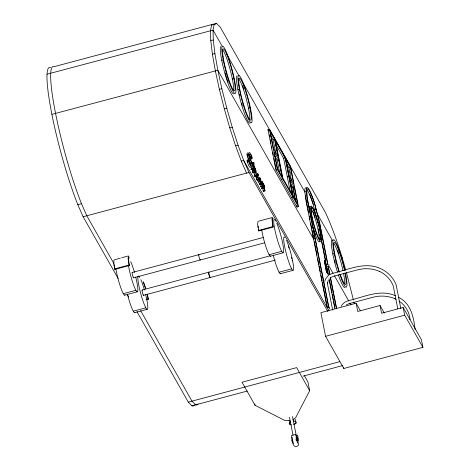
<?xml version="1.0" encoding="UTF-8"?>
<svg xmlns="http://www.w3.org/2000/svg" width="470" height="470" viewBox="0 0 470 470"><rect width="100%" height="100%" fill="white"/><g stroke="black" fill="none" stroke-linecap="round" stroke-linejoin="round"><path stroke-width="0.7" d="M324.688 261.608L324.84 261.872L324.694 261.543M325.54 263.059L325.387 262.783L325.563 263.094M325.457 262.789L325.493 263.077M326.438 270.056L326.544 270.379M327.067 271.308L327.238 271.625M327.132 271.396L327.155 271.631M261.749 186.167L261.99 188.711L263.517 188.294L264.128 185.221L264.246 188.752L264.916 190.849L263.447 191.243L262.73 188.588M248.195 160.922L249.664 160.529L249.053 159.295L248.507 159.706A2.468 0.323 75 0 0 248.765 161.48L250.216 165.275A20.151 2.638 75 0 0 251.274 166.762L251.832 167.062L252.208 166.721L252.331 163.002L253.8 162.614L253.63 164.941L252.29 162.937L253.612 165.381L252.772 168.865C251.479 167.796 250.498 170.493 251.703 169.323M252.484 168.724L252.901 169.382L253.577 167.655C253.824 168.795 253.471 172.613 254.993 172.437C256.397 167.608 255.104 174.535 256.45 175.927C258.024 175.392 257.713 181.255 259.217 179.035L259.793 181.649L260.104 182.101L260.404 181.291L261.103 184.134M262.078 188.353L261.99 188.711M257.301 176.068L255.198 176.579L254.664 174.875M254.252 173.142L254.981 176.321L256.45 175.927L256.097 171.468L255.28 168.566L255.022 171.409L254.423 172.073C253.242 171.456 252.378 173.407 253.524 172.831M291.829 440.314L292.181 441.683M261.097 186.502L261.062 186.866L260.697 184.305M263.447 191.243L263.106 190.15M264.916 190.849C264.199 189.939 265.168 182.877 263.617 185.55L262.947 182.953L262.577 183.899L262.184 181.267L261.332 183.905C259.998 182.889 258.964 185.656 260.327 184.199M252.114 166.65L251.491 168.971L251.045 169.1M326.462 266.179C326.644 267.971 325.616 263.776 326.356 265.767M257.924 179.305L256.949 179.564L257.043 179.969L258.518 179.546L259.422 177.378C261.255 177.302 261.861 187.542 259.334 183.523M345.773 270.144C340.245 250.551 334.023 231.076 325.457 212.575L220.271 27.207L216.623 23.5L211.635 24.928L210.501 30.544L210.76 40.473L212.393 54.126L215.319 70.712L219.349 89.259L224.266 108.682L229.765 127.852L235.541 145.647L241.245 161.028L246.544 173.101L249.077 172.66L327.872 311.528M216.623 23.5L214.161 24.487L213.028 30.109L213.286 40.038L214.925 53.692L217.845 70.277L221.881 88.818L226.793 108.247L232.292 127.411L238.067 145.207L243.771 160.587L249.077 172.66M296.041 436.783L296.611 440.425L297.839 443.163M293.779 420.914L293.868 420.139M324.758 281.283L325.639 278.91L328.054 275.825M328.295 280.408L327.502 283.075L327.525 282.758L327.625 284.544L332.678 310.071M247.361 154.178L247.39 155.829M304.425 375.759L307.95 381.993L309.665 390.699L295.601 417.789L292.933 419.687M341.173 306.287C342.618 303.555 345.244 301.523 348.211 300.706C363.298 297.398 379.924 288.745 395.382 295.712M250.739 167.114L250.363 167.449L249.805 167.155A20.151 2.638 75 0 1 248.748 165.669L247.296 161.874A2.468 0.323 75 0 1 247.038 160.094L247.584 159.688M257.566 179.893L257.043 179.969M258.782 182.319L258.324 182.037L257.836 180.051M128.551 255.909L128.087 258.647L129.244 265.532L114.85 269.38L113.799 263.811L113.91 260.028L120.326 258.106M258.054 221.311L257.595 224.049L258.753 230.94L273.146 227.092L272.271 219.995L272.494 218.697L273.399 218.72M309.859 206.265L309.354 206.818L309.201 208.539A18.395 2.409 75 0 0 309.266 209.808M253.389 167.579L254.852 167.185L254.076 165.722L253.8 162.614M257.954 177.772L258.529 177.948M330.856 277.517L333.571 276.254L357.4 269.886C364.673 267.976 372.593 268.323 379.496 271.396L379.22 271.261C385.559 274.139 390.77 279.438 393.261 285.971L397.767 308.72M346.39 304.895L349.11 303.632L372.939 297.269C380.212 295.354 388.126 295.706 395.035 298.779L394.759 298.644L396.016 299.308M290.771 421.831L289.567 422.606L289.209 423.429L289.491 424.316L291.283 424.898M330.24 274.298L332.678 273.329C347.935 269.886 364.873 261.238 380.459 268.564C387.55 271.725 393.39 277.611 396.145 284.902L400.839 308.626M255.328 176.009L254.934 175.956L254.981 176.338M293.815 424.351L295.542 423.429L295.748 422.195M293.985 424.539L296.018 423.452L296.376 422.636L295.683 421.455L293.427 421.179M247.49 160.352L247.525 162.15M214.097 23.941L54.344 66.617A83.349 10.904 75 0 0 55.566 113.388A83.349 10.904 75 0 0 81.492 203.704L86.797 215.777L113.904 263.553M47.076 74.201L213.028 30.109L222.063 46.037M221.746 60.33L223.215 59.937M118.187 278.546L83.125 216.752L77.82 204.685A83.349 10.904 75 0 1 51.894 114.369L217.845 70.277L313.561 238.96L315.029 238.566M232.333 78.995L233.802 78.602M237.896 89.564L239.365 89.177M248.483 108.229L249.952 107.836M267.965 129.614L269.433 129.221L290.466 166.298L298.468 206.7L296.999 207.094L275.961 170.017L267.965 129.614L268.664 130.848M270.42 135.043L273.117 139.796L274.586 139.402L277.917 156.24L273.534 148.514L270.203 131.676L274.586 139.402M249.664 160.529C247.238 158.731 250.416 167.155 251.967 165.041C252.566 160.716 246.674 156.14 249.094 152.392C250.998 152.456 253.618 160.593 251.221 159.089C250.551 157.274 251.262 156.381 251.362 158.367L251.867 157.85L251.726 156.745L250.257 157.139L248.424 154.418M251.82 157.133C250.933 158.096 249.241 156.657 249.382 158.096M77.82 204.685L81.492 203.704M248.195 160.799L249.664 160.405M249.077 160.458L250.398 163.425L251.867 163.037M253.9 162.873L252.331 163.002M250.592 164.665L250.516 163.871L251.985 163.478M252.143 165.775L253.612 165.381M274.756 155.84L277.118 159.994L278.587 159.606L281.918 176.438L277.535 168.718L274.204 151.88L278.587 159.606M276.137 145.113L283.633 158.331L285.102 157.938L292.44 194.974L282.793 177.983L275.461 140.947L285.102 157.938M253.8 167.203L254.781 166.938M251.039 169.276L252.502 168.883M251.109 169.523L252.578 169.13M255.28 168.566L253.73 168.942L253.776 170.451M254.37 168.994L255.351 168.736M253.659 169.893L255.122 169.505M254.264 170.316L255.245 170.058M83.125 216.752L246.544 173.101M254.816 171.074L255.797 170.816M254.863 171.245L255.839 170.986M252.919 172.596L254.423 172.073M252.19 169.435L253.007 172.837L254.476 172.443L254.07 170.904L254.041 166.022L254.805 167.238M254.728 175.563L256.197 175.169M275.961 170.017L277.429 169.629L298.468 206.7M254.905 176.091L257.249 175.668C256.79 171.25 258.976 174.535 258.218 176.508L257.672 176.579L258.518 179.546M254.993 176.209L257.249 175.668M286.536 163.442L288.897 167.602L290.36 167.208L293.697 184.04L289.314 176.321L285.983 159.483L290.36 167.208M256.967 179.722L258.435 179.329M255.833 176.462L256.996 179.904L258.518 179.446M260.715 181.661L262.184 181.267M259.399 183.782L260.868 183.388M287.305 176.849L288.768 176.456M259.575 184.322L261.02 183.77M281.225 179.287L282.693 178.894L274.692 138.491M260.768 186.232L262.237 185.844L262.195 182.266L261.449 184.375L261.044 183.929M263.2 185.591L264.175 185.327M263.235 185.732L264.211 185.468M260.856 186.578L262.325 186.191C264.07 179.305 262.624 185.814 263.459 188.317M260.962 186.831L262.43 186.437M261.761 188.006L263.229 187.612M261.866 188.417L263.335 188.024M263.188 190.462L264.657 190.068M263.887 190.791L264.863 190.532M263.459 191.131L264.927 190.744M290.196 183.047L292.892 187.8L294.361 187.407L297.698 204.244L293.315 196.519L289.978 179.687L294.361 187.407M306.334 191.566L304.865 191.96L242.673 82.362M291.741 197.823L293.209 197.429L285.208 157.027M329.687 309.025L328.601 307.11L327.132 307.503L306.334 202.453L307.803 202.059L306.828 196.495L306.34 188.946A26.056 3.408 75 0 1 314.771 203.804L319.723 223.068L327.937 264.575M121.695 257.742L127.864 256.091M258.741 221.129L271.766 217.651M314.794 209.99L316.263 209.596M114.592 268.893L128.986 265.045M258.494 230.453L272.888 226.605L273.146 227.092M132.205 272.483L263.317 237.462M317.92 222.933L319.389 222.539L314.712 204.321A24.511 3.208 75 0 0 306.781 190.35L307.239 197.447L308.167 202.77L328.683 306.381L329.411 307.656M133.574 277.817L264.686 242.79M312.997 236.116L314.465 235.723M123.31 293.662L135.889 290.301M269.128 254.711L281.706 251.35M142.14 290.002L269.709 255.921M124.591 295.172L137.169 291.811M270.409 256.215L282.987 252.854M143.514 295.33L275.338 260.116M146.1 299.372L148.156 298.826L148.391 299.202L146.335 299.748M332.819 253.947L334.282 253.559M325.128 259.352L326.597 258.958M133.251 311.181L145.829 307.821M279.068 272.224L291.647 268.863M326.932 270.708L327.349 273.158L326.321 271.061L324.282 260.774C324.47 258.735 326.815 265.867 326.051 265.274M324.282 260.774L324.506 260.362M324.799 261.62L324.811 261.655M324.323 260.409L325.211 261.596M134.532 312.685L147.11 309.325M280.349 273.734L292.928 270.373M326.515 270.35L326.527 270.373M326.28 270.873L324.464 260.727M326.591 271.86L327.549 273.111L326.321 266.619M356.125 303.244L320.893 312.656L325.575 336.309L343.829 368.48L422.924 347.348L421.396 339.646L403.143 307.48L381.581 313.237L380.048 305.5L357.752 311.457L356.125 303.244L360.42 310.817M325.575 336.309L404.67 315.182L422.924 347.348M136.982 311.669L188.305 402.126L339.716 361.677M188.305 402.126L191.954 405.827L247.226 391.064M303.068 376.147L342.654 365.572M295.894 435.461L297.41 435.055L297.933 436.501L298.192 440.519M295.759 439.262L298.238 438.833M296.112 440.631L298.08 440.102M293.186 441.859L292.698 441.988L292.505 441.453M211.635 24.928L214.161 24.487M210.76 40.473L213.286 40.038M212.393 54.126L214.925 53.692M219.349 89.259L221.881 88.818M224.266 108.682L226.793 108.247M229.765 127.852L232.292 127.411M235.541 145.647L238.067 145.207M241.245 161.028L243.771 160.587L328.941 310.688M289.937 420.609L285.043 420.609L255.046 405.287L242.015 382.216L296.635 367.622L309.665 390.699M272.77 217.475L272.206 217.745L271.971 219.126L272.888 226.605M247.625 152.785C245.898 153.878 247.813 157.139 248.26 158.778M256.502 177.055L256.203 176.973L256.326 177.76M290.86 424.575L289.843 423.864L289.185 420.397M398.566 297.299C410.909 303.432 413.653 316.945 415.098 329.535M399.054 301.117C405.328 305.241 409.54 312.227 410.069 319.747M129.497 257.161L128.592 257.137L128.375 258.441L129.244 265.532M325.534 264.328C324.664 264.175 326.773 269.897 326.321 266.837M259.64 184.534L258.993 182.448M292.058 260.386L292.293 260.762M310.993 208.369L313.137 212.675L315.646 220.03A16.849 2.203 75 0 1 319.271 239.424M380.048 305.5L384.343 313.067M226.763 54.32L239.06 75.987M317.426 214.097L332.531 240.711M340.08 254.017L342.236 257.818M328.712 265.656L333.013 273.24M334.446 275.772L348.793 301.053M349.874 302.95L350.949 304.848M140.653 310.688L191.977 401.145L195.626 404.846A83.349 10.904 75 0 0 198.087 403.859M127.223 294.467L128.668 297.017M325.029 261.643L325.316 262.536M326.773 271.807L326.468 270.826M249.523 154.789L249.834 155.411M248.072 157.567L248.977 159.418M297.998 439.99L297.851 439.597M326.585 265.309L326.427 265.015L326.621 265.362M293.298 442.975L293.538 443.562M326.85 266.273L326.85 266.637L326.415 265.062L326.879 266.666L326.85 266.185M247.561 156.34L247.79 156.921M143.144 281.559L145.647 288.844M313.014 211.635L314.154 214.731M292.358 441.048L291.964 437.194M143.744 282.652L145.735 288.662M251.726 156.745L250.592 154.671L248.83 153.784L249.03 155.946L252.208 163.965M297.081 437.799L295.589 434.462L291.582 435.49C292.193 439.092 292.017 449.937 298.491 445.466L297.886 440.643M326.362 265.28C324.6 261.22 327.402 271.155 326.632 266.255M288.316 246.098L288.985 248.113M250.105 161.98L250.269 162.491M256.467 178.371L257.049 179.834M314.377 215.354L315.123 217.692M250.105 156.081L250.328 156.798M292.804 441.442L293.051 442.252M346.366 272.201L353.428 299.983M328.982 264.616L329.059 265.01M252.666 171.744L253.007 172.837M250.398 163.425L250.516 163.871M262.237 185.844L262.325 186.191M147.222 294.073L148.391 299.202M291.559 257.407L291.882 258.811M147.304 294.96L148.156 298.826M250.545 163.489L250.739 164.359M292.399 439.785L292.581 440.602M317.773 222.263L313.243 204.714A24.511 3.208 75 0 0 306.722 189.598M353.892 302.122L354.204 303.549M403.143 307.48L404.67 315.182M328.224 266.002L329.916 274.568M330.486 277.423L336.702 308.843M319.389 222.539L327.731 264.675M328.013 266.108L329.711 274.686M330.281 277.547L336.367 308.285M321.368 239.212L321.656 240.64M321.938 242.074L325.481 259.969M327.038 267.824L327.32 269.251M327.602 270.679L328.307 274.251M329.441 279.961L331.985 292.81M332.267 294.238L333.4 299.954M333.682 301.382L334.81 307.092M320.746 237.215L326.262 265.068M326.544 266.496L328.389 275.79M328.953 278.651L334.899 308.678M325.469 263.3L325.734 264.645M326.403 268.017L326.668 269.363M343.541 367.046L343.829 368.48M307.803 202.059L328.601 307.11M306.839 203.874L307.55 207.446M307.832 208.874L308.537 212.446M309.248 216.018L309.953 219.59M310.658 223.162L311.792 228.878M312.074 230.306L313.208 236.016M313.49 237.444L313.772 238.866M314.336 241.721L317.027 255.304M317.732 258.876L318.866 264.598M319.148 266.026L320.281 271.748M320.987 275.32L322.12 281.042M322.402 282.47L323.536 288.186M323.818 289.62L326.368 302.486M326.65 303.914L327.214 306.775M289.984 171.65L290.26 173.066M292.928 186.537L293.492 189.369M293.774 190.791L294.896 196.46M295.178 197.876L295.454 199.298M296.717 205.672L296.999 207.094M288.897 167.602L291.535 180.927M292.892 187.8L295.536 201.131M283.633 158.331L290.266 191.807M273.117 139.796L275.755 153.12M277.118 159.994L279.756 173.324M269.433 129.221L277.429 169.629M269.292 134.878L269.568 136.276M270.262 139.784L270.955 143.291M271.654 146.799L271.93 148.203M272.735 152.274L273.293 155.076M273.987 158.584L274.68 162.091M274.956 163.495L276.066 169.106M292.493 416.473L296.229 435.455M289.485 417.289L293.022 435.232M254.781 403.947L255.046 405.287M295.189 419.264L295.636 421.613M258.424 229.166L258.753 230.94M114.521 267.606L114.85 269.38M305.888 198.505L306.698 203.158M306.334 202.453L304.865 192.412L304.871 189.339A26.056 3.408 75 0 1 306.37 188.123M114.439 267.066L114.087 264.545M258.288 181.385L258.218 180.504M257.989 226.099L258.165 227.545M305.541 195.737L305.776 197.841M296.87 435.907L297.075 439.233M252.607 171.297L252.543 169.364M309.683 194.092A26.056 3.408 75 0 1 311.346 198.381M311.563 198.98A26.056 3.408 75 0 1 313.302 204.197M319.623 241.28A18.395 2.409 75 0 1 318.302 241.163L317.227 239.336A18.395 2.409 75 0 1 312.291 225.148M318.149 228.867A18.395 2.409 75 0 1 318.889 232.462M319.124 233.784A18.395 2.409 75 0 1 319.418 235.652M315.593 234.794A16.849 2.203 75 0 1 314.841 232.744M314.589 232.016A16.849 2.203 75 0 1 313.743 229.419M51.894 114.369A83.349 10.904 75 0 1 50.678 67.592M194.421 404.84A83.349 10.904 75 0 1 191.954 405.827M208.956 272.447A2.761 0.358 75 0 0 209.109 275.038A2.761 0.358 75 0 0 210.231 277.147A2.761 0.358 75 0 1 209.126 275.032A2.761 0.358 75 0 1 208.98 272.441M280.755 273.534A17.243 2.256 75 0 1 273.246 255.145M286.471 240.211A17.243 2.256 75 0 1 293.591 267.912A17.243 2.256 75 0 1 287.035 256.35A17.243 2.256 75 0 1 284.938 237.497M200.291 259.628A2.761 0.358 75 0 1 199.168 257.519A2.761 0.358 75 0 1 199.016 254.934M270.814 256.015A17.243 2.256 75 0 1 266.431 248.295A17.243 2.256 75 0 1 261.673 229.783M276.754 223.185A17.243 2.256 75 0 1 283.657 251.18A17.243 2.256 75 0 1 276.425 236.392A17.243 2.256 75 0 1 275.708 221.047M133.656 277.106A2.761 0.358 75 0 1 133.186 277.206A2.761 0.358 75 0 1 132.199 273.734A2.761 0.358 75 0 1 132.405 272.723M135.713 277.077A17.243 2.256 75 0 1 136.118 290.683A17.243 2.256 75 0 1 128.433 265.374M128.204 258.688A17.243 2.256 75 0 1 129.174 258.935M130.713 261.643A17.243 2.256 75 0 1 134.502 272.512M124.996 294.972A17.243 2.256 75 0 1 120.614 287.246A17.243 2.256 75 0 1 115.855 268.734M143.62 294.937A2.761 0.358 75 0 1 142.498 292.828A2.761 0.358 75 0 1 142.345 290.243M145.653 294.596A17.243 2.256 75 0 1 147.139 309.331A17.243 2.256 75 0 1 140.794 293.791A17.243 2.256 75 0 1 138.139 276.207M138.544 276.007A17.243 2.256 75 0 1 139.825 277.517M140.877 279.656A17.243 2.256 75 0 1 144.443 290.031M134.937 312.485A17.243 2.256 75 0 1 127.423 294.103M335.274 263.047A21.767 2.849 75 0 1 334.599 260.31M333.477 243.09A21.767 2.849 75 0 1 343.012 270.697M343.541 273.317A21.767 2.849 75 0 1 344.628 283.569M345.009 272.923A21.767 2.849 75 0 1 345.521 284.473A21.767 2.849 75 0 1 340.221 274.31M339.516 272.212A21.767 2.849 75 0 1 334.24 242.42A21.767 2.849 75 0 1 344.481 270.303M344.927 287.44A24.522 3.208 75 0 1 338.394 274.915M337.478 272.083A24.522 3.208 75 0 1 332.854 240.464M337.536 250.116A24.522 3.208 75 0 1 338.688 253.453M345.503 273.329A24.522 3.208 75 0 1 346.202 287.141A24.522 3.208 75 0 1 339.863 274.521M338.946 271.689A24.522 3.208 75 0 1 333.612 239.741A24.522 3.208 75 0 1 344.968 270.761M242.262 105.474A21.767 2.849 75 0 1 241.662 103.459M239.518 95.257A21.767 2.849 75 0 1 239.212 93.912M238.56 78.707A21.767 2.849 75 0 1 245.922 97.49A21.767 2.849 75 0 1 249.705 119.186M250.005 123.058A24.522 3.208 75 0 1 240.781 101.667A24.522 3.208 75 0 1 237.003 75.846M242.614 85.734A24.522 3.208 75 0 1 243.766 89.071M228.144 82.397A21.767 2.849 75 0 1 226.511 77.538M226.311 76.892A21.767 2.849 75 0 1 225.124 72.862M222.41 49.468A21.767 2.849 75 0 1 229.777 68.256A21.767 2.849 75 0 1 233.555 89.946M233.854 93.824A24.522 3.208 75 0 1 224.631 72.433A24.522 3.208 75 0 1 220.853 46.612M257.572 174.482C257.601 179.675 258.541 171.85 257.572 174.482M259.775 179.017C259.605 186.32 261.173 175.369 259.775 179.017M310.823 206.424L310.67 208.145A18.395 2.409 75 0 0 318.695 238.942L319.77 240.769A18.395 2.409 75 0 0 317.221 219.273L313.22 208.369L311.328 205.878L310.823 206.424M311.257 207.869L311.116 209.45A16.849 2.203 75 0 0 318.466 237.655L319.447 239.336A16.849 2.203 75 0 0 317.115 219.637C315.523 215.548 314.859 210.601 311.716 207.37L311.257 207.869M239.183 85.634A21.767 2.849 75 0 0 249.922 119.809A21.767 2.849 75 0 0 245.816 91.738A21.767 2.849 75 0 0 239.183 85.634M238.449 83.936A24.522 3.208 75 0 0 250.545 122.435A24.522 3.208 75 0 0 245.922 90.816A24.522 3.208 75 0 0 238.449 83.936M223.033 56.4A21.767 2.849 75 0 0 233.772 90.575A21.767 2.849 75 0 0 229.666 62.504A21.767 2.849 75 0 0 223.033 56.4M222.298 54.696A24.522 3.208 75 0 0 234.395 93.201A24.522 3.208 75 0 0 229.771 61.576A24.522 3.208 75 0 0 222.298 54.696"/></g></svg>
